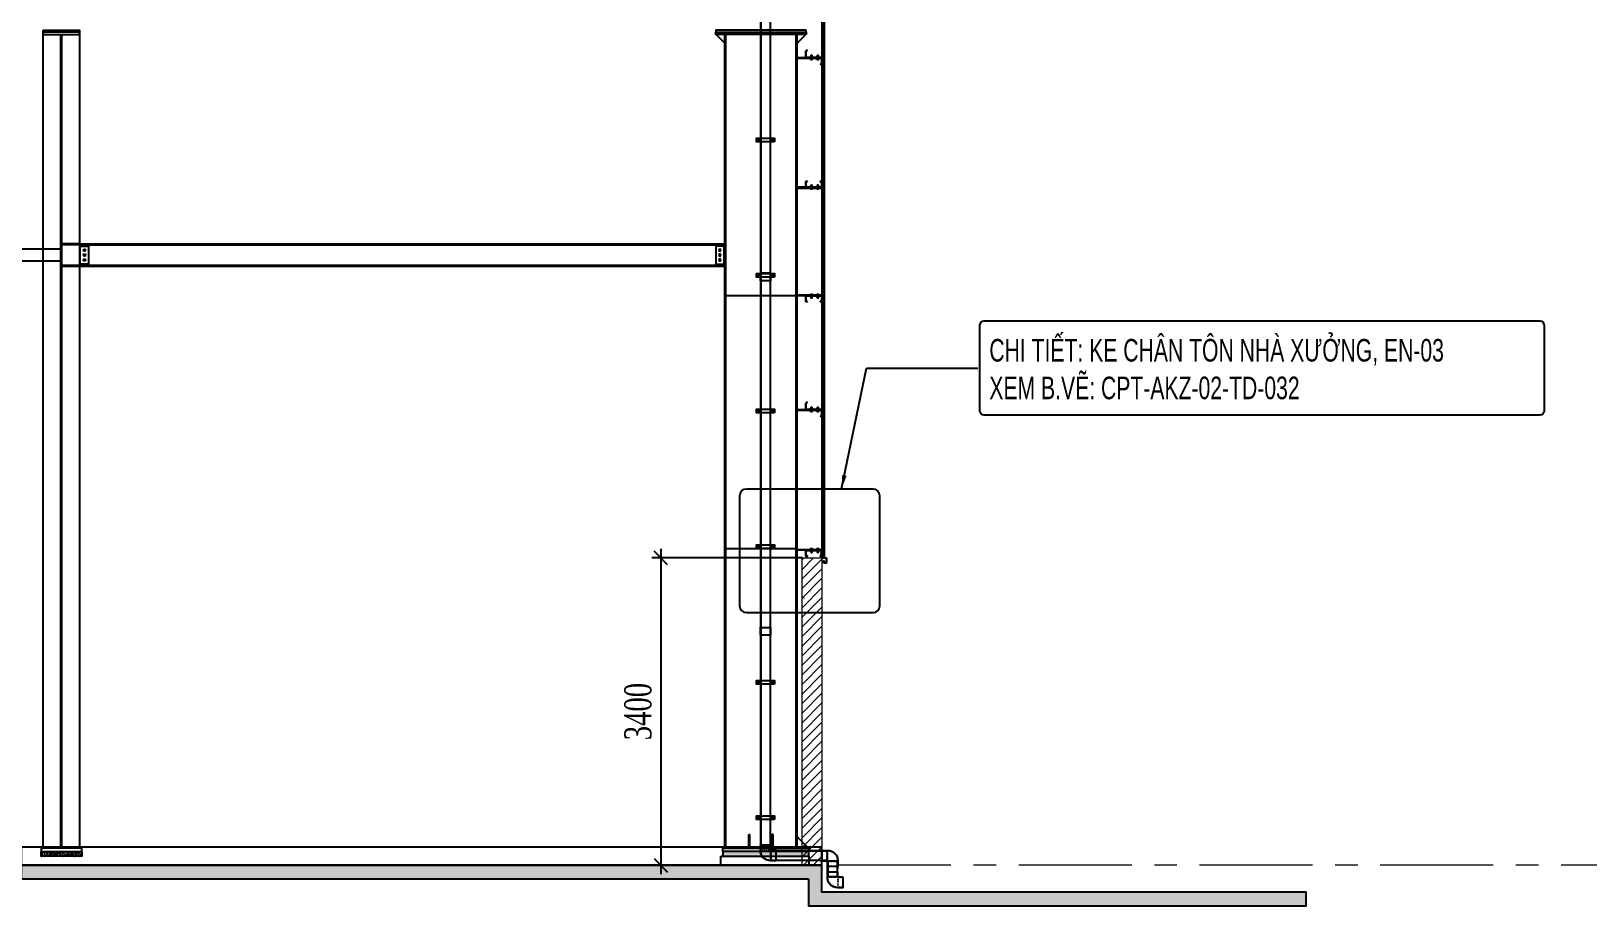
# Model space of a CAD drawing. Header units: inches. Extents: x 340055 to 349452, y -34649 to -30845.
# Drawn here: x 348612.2 to 348784.5, y -32153.5 to -32056.7 of the extents above; entities that cross this region are included whole.
import ezdxf

# ---------------------------------------------------------------- set-up
doc = ezdxf.new("R2010")
doc.units = ezdxf.units.IN
doc.header["$MEASUREMENT"] = 0
for name, pattern in [('CENTER', [2, 1.25, -0.25, 0.25, -0.25]), ('CENTER2', [28.575, 19.05, -3.175, 3.175, -3.175]), ('DASHED2', [9.525, 6.35, -3.175]), ('HIDDEN', [0.375, 0.25, -0.125])]:
    doc.linetypes.add(name, pattern=pattern)
for name, color, linetype in [('001-TRUC', 252, 'CENTER'), ('2', 2, 'Continuous'), ('251', 251, 'Continuous'), ('3', 3, 'Continuous'), ('5', 5, 'Continuous'), ('6', 6, 'Continuous'), ('7', 7, 'Continuous'), ('8', 8, 'Continuous'), ('9', 9, 'Continuous'), ('DOWNPOUT', 52, 'Continuous'), ('flashing', 6, 'Continuous'), ('ROOFING', 4, 'Continuous'), ('STRUCTURE', 1, 'Continuous')]:
    doc.layers.add(name, color=color, linetype=linetype)
doc.layers.add('0_HATCH', color=252, linetype='Continuous', lineweight=9)
doc.styles.add('ST1', font='times.ttf', dxfattribs={"width": 0.7})
doc.styles.add('ST1H', font='vnshxh.shx', dxfattribs={"width": 0.7})
doc.dimstyles.new('100', dxfattribs={"dimtxt": 3, "dimasz": 1.5, "dimexe": 1, "dimexo": 0, "dimgap": 1, "dimtad": 1, "dimdec": 0, "dimlfac": 100, "dimzin": 0, "dimdsep": 46, "dimtxsty": 'ST1', "dimblk": 'OBLIQUE', "dimcen": 1, "dimdle": 1, "dimclrd": 8, "dimclre": 8, "dimclrt": 3, "dimadec": 0, "dimazin": 0, "dimtfac": 1, "dimtdec": 0, "dimtix": 1, "dimtmove": 1, "dimatfit": 3, "dimfxl": 0, "dimtolj": 1, "dimtzin": 0, "dimlwd": -1, "dimlwe": -1, "dimarcsym": 0})

# ---------------------------------------------------------------- blocks, each defined once
blk = doc.blocks.new('A$C2C995D6F')
at = {"layer": '7'}
for p, q in [((0.25, 0.13), (0, 0.13)), ((0.13, 0.25), (0.13, 0))]:
    blk.add_line(p, q, dxfattribs=at)
blk.add_circle((0.13, 0.13), 0.0917, dxfattribs=at)
blk = doc.blocks.new('A$C6A7930B6')
at = {"layer": '2'}
h = blk.add_hatch(dxfattribs=at)
h.set_pattern_fill('ANSI31', color=256, scale=0.125, angle=-90, style=0)
h.set_pattern_definition([(315, (3303.04439, 11524.56439), (0.011048543456, 0.011048543456), [])])
h.paths.add_polyline_path([(1.5, 1.19), (1.5, 0.62), (0.02, 0.62), (0.02, 0.12), (0.13, 0.01), (0.12, 0), (0, 0.12), (0, 0.63), (1.48, 0.63), (1.48, 1.18), (1.37, 1.29), (1.38, 1.3)])
at = {"layer": '251'}
h = blk.add_hatch(color=256, dxfattribs=at)
h.paths.add_polyline_path([(0.31, 0.67), (0.31, 0.67, 0.192582), (0.33, 0.68, 0.192582), (0.35, 0.67)])
h.paths.add_polyline_path([(0.4, 0.67, 0.192582), (0.42, 0.68, 0.192582), (0.44, 0.67)])
h = blk.add_hatch(color=256, dxfattribs=at)
h.paths.add_polyline_path([(0.31, 0.45), (0.31, 0.45, 0.192582), (0.33, 0.46, 0.192582), (0.35, 0.45)])
h.paths.add_polyline_path([(0.4, 0.45, 0.192582), (0.42, 0.46, 0.192582), (0.44, 0.45)])
h = blk.add_hatch(color=256, dxfattribs=at)
h.paths.add_polyline_path([(0.9, 0.67), (0.89, 0.67, 0.192582), (0.92, 0.68, 0.192582), (0.94, 0.67)])
h.paths.add_polyline_path([(0.98, 0.67, 0.192582), (1, 0.68, 0.192582), (1.02, 0.67)])
h = blk.add_hatch(color=256, dxfattribs=at)
h.paths.add_polyline_path([(0.9, 0.45), (0.89, 0.45, 0.192582), (0.92, 0.46, 0.192582), (0.94, 0.45)])
h.paths.add_polyline_path([(0.98, 0.45, 0.192582), (1, 0.46, 0.192582), (1.02, 0.45)])
at = {"layer": '9', "linetype": 'Continuous'}
h = blk.add_hatch(dxfattribs=at)
h.set_pattern_fill('ANSI31', color=250, scale=0.25, angle=-90, style=0)
h.set_pattern_definition([(315, (3302.900187, 11527.014995), (0.02209708691, 0.02209708691), [])])
h.paths.add_polyline_path([(2.29, 0.55), (2.29, 0.62), (0.13, 0.62), (0.13, 0.55)])
at = {"layer": '2'}
blk.add_lwpolyline([(1.5, 1.19), (1.5, 0.62), (0.02, 0.62), (0.02, 0.12), (0.13, 0.01), (0.12, 0), (0, 0.12), (0, 0.63), (1.48, 0.63), (1.48, 1.18), (1.37, 1.29), (1.38, 1.3)], close=True, dxfattribs=at)
at = {"layer": '5', "linetype": 'CENTER2', "ltscale": 0.2}
for p, q in [((0.38, 0.44), (0.38, 0.86)), ((0.96, 0.44), (0.96, 0.86))]:
    blk.add_line(p, q, dxfattribs=at)
at = {"layer": '6'}
blk.add_lwpolyline([(2.29, 0.55), (2.29, 0.62), (0.13, 0.62), (0.13, 0.55), (2.29, 0.55)], dxfattribs=at)
at = {"layer": '8'}
for p, q in [((0.29, 0.68), (0.29, 0.74)), ((0.29, 0.46), (0.29, 0.53)), ((0.44, 0.75), (0.31, 0.75)), ((0.44, 0.67), (0.31, 0.67)), ((0.44, 0.55), (0.31, 0.55)), ((0.44, 0.53), (0.31, 0.53)), ((0.44, 0.45), (0.31, 0.45)), ((0.34, 0.83), (0.33, 0.82)), ((0.33, 0.82), (0.34, 0.82)), ((0.34, 0.77), (0.33, 0.76)), ((0.33, 0.76), (0.33, 0.75)), ((0.33, 0.68), (0.33, 0.74)), ((0.33, 0.68), (0.33, 0.74)), ((0.33, 0.63), (0.33, 0.55)), ((0.33, 0.46), (0.33, 0.53)), ((0.33, 0.46), (0.33, 0.53)), ((0.42, 0.84), (0.34, 0.84)), ((0.34, 0.83), (0.34, 0.84)), ((0.34, 0.83), (0.38, 0.83)), ((0.35, 0.76), (0.42, 0.77)), ((0.43, 0.76), (0.35, 0.76)), ((0.38, 0.84), (0.38, 0.83)), ((0.38, 0.83), (0.38, 0.84)), ((0.42, 0.84), (0.42, 0.83)), ((0.42, 0.83), (0.42, 0.83)), ((0.42, 0.78), (0.43, 0.77)), ((0.42, 0.77), (0.43, 0.76)), ((0.43, 0.77), (0.42, 0.77)), ((0.42, 0.68), (0.42, 0.74)), ((0.42, 0.46), (0.42, 0.53)), ((0.43, 0.76), (0.43, 0.75)), ((0.43, 0.63), (0.43, 0.55)), ((0.46, 0.68), (0.46, 0.74)), ((0.46, 0.46), (0.46, 0.53)), ((0.87, 0.68), (0.87, 0.74)), ((0.87, 0.46), (0.87, 0.53)), ((1.02, 0.75), (0.89, 0.75)), ((1.02, 0.53), (0.89, 0.53)), ((1.02, 0.67), (0.9, 0.67)), ((1.02, 0.55), (0.9, 0.55)), ((1.02, 0.45), (0.9, 0.45)), ((0.92, 0.83), (0.91, 0.82)), ((0.91, 0.82), (0.92, 0.82)), ((0.92, 0.77), (0.91, 0.76)), ((0.91, 0.76), (0.91, 0.75)), ((0.91, 0.63), (0.91, 0.55)), ((1, 0.84), (0.92, 0.84)), ((0.92, 0.83), (0.92, 0.84)), ((0.92, 0.83), (0.96, 0.83)), ((0.92, 0.68), (0.92, 0.74)), ((0.92, 0.68), (0.92, 0.74)), ((0.92, 0.46), (0.92, 0.53)), ((0.92, 0.46), (0.92, 0.53)), ((0.93, 0.76), (1, 0.77)), ((1.01, 0.76), (0.93, 0.76)), ((0.96, 0.84), (0.96, 0.83)), ((0.96, 0.83), (0.96, 0.84)), ((1, 0.84), (1, 0.83)), ((1, 0.83), (1, 0.83)), ((1, 0.78), (1.01, 0.77)), ((1, 0.77), (1.01, 0.76)), ((1.01, 0.77), (1, 0.77)), ((1, 0.68), (1, 0.74)), ((1, 0.46), (1, 0.53)), ((1.01, 0.76), (1.01, 0.75)), ((1.01, 0.63), (1.01, 0.55)), ((1.05, 0.68), (1.05, 0.74)), ((1.05, 0.46), (1.05, 0.53))]:
    blk.add_line(p, q, dxfattribs=at)
for points in [[(0.28, 0.65), (0.28, 0.67), (0.47, 0.67), (0.47, 0.65)], [(0.28, 0.53), (0.28, 0.55), (0.47, 0.55), (0.47, 0.53)], [(0.34, 0.82), (0.33, 0.81), (0.34, 0.8), (0.42, 0.81), (0.43, 0.82), (0.42, 0.83)], [(0.34, 0.8), (0.33, 0.79), (0.34, 0.79), (0.42, 0.8), (0.43, 0.8), (0.42, 0.81)], [(0.34, 0.79), (0.33, 0.78), (0.34, 0.77), (0.42, 0.78), (0.43, 0.79), (0.42, 0.8)], [(0.86, 0.65), (0.86, 0.67), (1.06, 0.67), (1.06, 0.65)], [(0.86, 0.53), (0.86, 0.55), (1.06, 0.55), (1.06, 0.53)], [(0.92, 0.82), (0.91, 0.81), (0.92, 0.8), (1, 0.81), (1.01, 0.82), (1, 0.83)], [(0.92, 0.8), (0.91, 0.79), (0.92, 0.79), (1, 0.8), (1.01, 0.8), (1, 0.81)], [(0.92, 0.79), (0.91, 0.78), (0.92, 0.77), (1, 0.78), (1.01, 0.79), (1, 0.8)]]:
    blk.add_lwpolyline(points, close=True, dxfattribs=at)
for centre, start, end in [((0.31, 0.72), 46.3972, 133.6028), ((0.31, 0.7), 226.3972, 313.6028), ((0.31, 0.5), 46.3972, 133.6028), ((0.31, 0.49), 226.3972, 313.6028), ((0.35, 0.72), 90, 133.6028), ((0.35, 0.7), 226.3972, 270), ((0.35, 0.5), 90, 133.6028), ((0.35, 0.49), 226.3972, 270), ((0.4, 0.72), 46.3972, 90), ((0.4, 0.7), 270, 313.6028), ((0.4, 0.5), 46.3972, 90), ((0.4, 0.49), 270, 313.6028), ((0.44, 0.72), 46.3972, 133.6028), ((0.44, 0.7), 226.3972, 313.6028), ((0.44, 0.5), 46.3972, 133.6028), ((0.44, 0.49), 226.3972, 313.6028), ((0.89, 0.72), 46.3972, 133.6028), ((0.89, 0.7), 226.3972, 313.6028), ((0.89, 0.5), 46.3972, 133.6028), ((0.89, 0.49), 226.3972, 313.6028), ((0.94, 0.72), 90, 133.6028), ((0.94, 0.7), 226.3972, 270), ((0.94, 0.5), 90, 133.6028), ((0.94, 0.49), 226.3972, 270), ((0.98, 0.72), 46.3972, 90), ((0.98, 0.7), 270, 313.6028), ((0.98, 0.5), 46.3972, 90), ((0.98, 0.49), 270, 313.6028), ((1.02, 0.72), 46.3972, 133.6028), ((1.02, 0.7), 226.3972, 313.6028), ((1.02, 0.5), 46.3972, 133.6028), ((1.02, 0.49), 226.3972, 313.6028)]:
    blk.add_arc(centre, 0.0314, start, end, dxfattribs=at)
blk = doc.blocks.new('*U65')
at = {"layer": '251'}
h = blk.add_hatch(color=256, dxfattribs=at)
h.paths.add_polyline_path([(-0.053, -0.04), (-0.053, -0.043, -0.192582), (-0.048, -0.029, -0.192582), (-0.053, -0.014)])
h.paths.add_polyline_path([(-0.053, 0.014, -0.192582), (-0.048, 0.029, -0.192582), (-0.053, 0.043)])
h = blk.add_hatch(color=256, dxfattribs=at)
h.paths.add_polyline_path([(0.067, -0.04), (0.067, -0.043, -0.192582), (0.073, -0.029, -0.192582), (0.067, -0.014)])
h.paths.add_polyline_path([(0.067, 0.014, -0.192582), (0.073, 0.029, -0.192582), (0.067, 0.043)])
at = {"layer": '5', "linetype": 'CENTER2', "ltscale": 0.2}
blk.add_line((-0.077, 0), (0.206, 0), dxfattribs=at)
at = {"layer": '8'}
for p, q in [((-0.053, 0.04), (-0.053, -0.04)), ((-0.048, 0.058), (-0.006, 0.058)), ((-0.048, 0.029), (-0.006, 0.029)), ((0, 0.043), (0, -0.043)), ((0.056, 0.033), (0, 0.033)), ((0.056, -0.066), (0.056, 0.066)), ((0.056, 0.066), (0.067, 0.066)), ((0.067, -0.066), (0.067, 0.066)), ((0.067, 0.04), (0.067, -0.04)), ((0.073, 0.058), (0.115, 0.058)), ((0.073, 0.029), (0.115, 0.029)), ((0.12, 0.043), (0.12, -0.043)), ((0.128, 0.033), (0.12, 0.033)), ((0.132, 0.027), (0.128, 0.033)), ((0.128, 0.033), (0.128, -0.017)), ((0.128, -0.017), (0.132, 0.027)), ((0.138, 0.033), (0.132, 0.027)), ((0.142, 0.027), (0.138, 0.033)), ((0.175, 0.03), (0.172, 0.027)), ((0.18, 0.027), (0.175, 0.03)), ((0.177, -0.027), (0.178, 0)), ((0.18, 0), (0.178, 0)), ((0.178, 0), (0.18, 0)), ((0.18, 0.027), (0.18, -0.027)), ((-0.048, -0.029), (-0.006, -0.029)), ((-0.048, -0.029), (-0.006, -0.029)), ((-0.048, -0.058), (-0.006, -0.058)), ((0.056, -0.033), (0, -0.033)), ((0.056, -0.066), (0.067, -0.066)), ((0.073, -0.029), (0.115, -0.029)), ((0.073, -0.029), (0.115, -0.029)), ((0.073, -0.058), (0.115, -0.058)), ((0.131, -0.033), (0.12, -0.033)), ((0.137, -0.027), (0.131, -0.033)), ((0.171, -0.033), (0.167, -0.027)), ((0.177, -0.027), (0.171, -0.033)), ((0.177, -0.027), (0.18, -0.027))]:
    blk.add_line(p, q, dxfattribs=at)
for points in [[(0.147, -0.027), (0.141, -0.033), (0.137, -0.027), (0.142, 0.027), (0.148, 0.033), (0.152, 0.027)], [(0.157, -0.027), (0.151, -0.033), (0.147, -0.027), (0.152, 0.027), (0.158, 0.033), (0.162, 0.027)], [(0.167, -0.027), (0.161, -0.033), (0.157, -0.027), (0.162, 0.027), (0.168, 0.033), (0.172, 0.027)]]:
    blk.add_lwpolyline(points, close=True, dxfattribs=at)
for centre, start, end in [((-0.032, 0.043), 136.39718, 223.60282), ((-0.032, 0.014), 136.39718, 180), ((-0.021, 0.043), 316.39718, 43.60282), ((-0.021, 0.014), 0, 43.60282), ((0.088, 0.043), 136.39718, 223.60282), ((0.088, 0.014), 136.39718, 180), ((0.099, 0.043), 316.39718, 43.60282), ((0.099, 0.014), 0, 43.60282), ((-0.032, -0.014), 180, 223.60282), ((-0.032, -0.043), 136.39718, 223.60282), ((-0.021, -0.014), 316.39718, 0), ((-0.021, -0.043), 316.39718, 43.60282), ((0.088, -0.014), 180, 223.60282), ((0.088, -0.043), 136.39718, 223.60282), ((0.099, -0.014), 316.39718, 0), ((0.099, -0.043), 316.39718, 43.60282)]:
    blk.add_arc(centre, 0.0209, start, end, dxfattribs=at)
blk = doc.blocks.new('*U66')
at = {"layer": '251'}
h = blk.add_hatch(color=256, dxfattribs=at)
h.paths.add_polyline_path([(-0.053, -0.04), (-0.053, -0.043, -0.192582), (-0.048, -0.029, -0.192582), (-0.053, -0.014)])
h.paths.add_polyline_path([(-0.053, 0.014, -0.192582), (-0.048, 0.029, -0.192582), (-0.053, 0.043)])
h = blk.add_hatch(color=256, dxfattribs=at)
h.paths.add_polyline_path([(0.067, -0.04), (0.067, -0.043, -0.192582), (0.073, -0.029, -0.192582), (0.067, -0.014)])
h.paths.add_polyline_path([(0.067, 0.014, -0.192582), (0.073, 0.029, -0.192582), (0.067, 0.043)])
at = {"layer": '5', "linetype": 'CENTER2', "ltscale": 0.2}
blk.add_line((-0.077, 0), (0.206, 0), dxfattribs=at)
at = {"layer": '8'}
for p, q in [((-0.053, 0.04), (-0.053, -0.04)), ((-0.048, 0.058), (-0.006, 0.058)), ((-0.048, 0.029), (-0.006, 0.029)), ((0, 0.043), (0, -0.043)), ((0.056, 0.033), (0, 0.033)), ((0.056, -0.066), (0.056, 0.066)), ((0.056, 0.066), (0.067, 0.066)), ((0.067, -0.066), (0.067, 0.066)), ((0.067, 0.04), (0.067, -0.04)), ((0.073, 0.058), (0.115, 0.058)), ((0.073, 0.029), (0.115, 0.029)), ((0.12, 0.043), (0.12, -0.043)), ((0.128, 0.033), (0.12, 0.033)), ((0.132, 0.027), (0.128, 0.033)), ((0.128, 0.033), (0.128, -0.017)), ((0.128, -0.017), (0.132, 0.027)), ((0.138, 0.033), (0.132, 0.027)), ((0.142, 0.027), (0.138, 0.033)), ((0.175, 0.03), (0.172, 0.027)), ((0.18, 0.027), (0.175, 0.03)), ((0.177, -0.027), (0.178, 0)), ((0.18, 0), (0.178, 0)), ((0.178, 0), (0.18, 0)), ((0.18, 0.027), (0.18, -0.027)), ((-0.048, -0.029), (-0.006, -0.029)), ((-0.048, -0.029), (-0.006, -0.029)), ((-0.048, -0.058), (-0.006, -0.058)), ((0.056, -0.033), (0, -0.033)), ((0.056, -0.066), (0.067, -0.066)), ((0.073, -0.029), (0.115, -0.029)), ((0.073, -0.029), (0.115, -0.029)), ((0.073, -0.058), (0.115, -0.058)), ((0.131, -0.033), (0.12, -0.033)), ((0.137, -0.027), (0.131, -0.033)), ((0.171, -0.033), (0.167, -0.027)), ((0.177, -0.027), (0.171, -0.033)), ((0.177, -0.027), (0.18, -0.027))]:
    blk.add_line(p, q, dxfattribs=at)
for points in [[(0.147, -0.027), (0.141, -0.033), (0.137, -0.027), (0.142, 0.027), (0.148, 0.033), (0.152, 0.027)], [(0.157, -0.027), (0.151, -0.033), (0.147, -0.027), (0.152, 0.027), (0.158, 0.033), (0.162, 0.027)], [(0.167, -0.027), (0.161, -0.033), (0.157, -0.027), (0.162, 0.027), (0.168, 0.033), (0.172, 0.027)]]:
    blk.add_lwpolyline(points, close=True, dxfattribs=at)
for centre, start, end in [((-0.032, 0.043), 136.39718, 223.60282), ((-0.032, 0.014), 136.39718, 180), ((-0.021, 0.043), 316.39718, 43.60282), ((-0.021, 0.014), 0, 43.60282), ((0.088, 0.043), 136.39718, 223.60282), ((0.088, 0.014), 136.39718, 180), ((0.099, 0.043), 316.39718, 43.60282), ((0.099, 0.014), 0, 43.60282), ((-0.032, -0.014), 180, 223.60282), ((-0.032, -0.043), 136.39718, 223.60282), ((-0.021, -0.014), 316.39718, 0), ((-0.021, -0.043), 316.39718, 43.60282), ((0.088, -0.014), 180, 223.60282), ((0.088, -0.043), 136.39718, 223.60282), ((0.099, -0.014), 316.39718, 0), ((0.099, -0.043), 316.39718, 43.60282)]:
    blk.add_arc(centre, 0.0209, start, end, dxfattribs=at)
blk = doc.blocks.new('A$C174458B3')
at = {"layer": '2'}
blk.add_lwpolyline([(1.33, 0.02), (1.48, 0.02), (1.48, 0.52), (0.02, 0.52), (0.02, 0.02), (0.17, 0.02), (0.17, 0), (0, 0), (0, 0.54), (1.5, 0.54), (1.5, 0), (1.33, 0), (1.33, 0.02)], dxfattribs=at)
at = {"layer": '5'}
blk.add_lwpolyline([(2.29, 0.54), (2.29, 0.61), (0.13, 0.61), (0.13, 0.54), (2.29, 0.54)], dxfattribs=at)
at = {"layer": '251', "color": 147, "xscale": 1.5, "yscale": 1.5, "zscale": 1.5, "rotation": 270}
for name, p in [('*U66', (0.38, 0.61)), ('*U65', (0.96, 0.61))]:
    blk.add_blockref(name, p, dxfattribs=at)
blk = doc.blocks.new('A$C3213453A')
at = {"layer": '2'}
for name, p in [('A$C6A7930B6', (0, 45.28)), ('A$C174458B3', (0, 23.41)), ('A$C6A7930B6', (0, 12.83)), ('A$C174458B3', (0, -0.05))]:
    blk.add_blockref(name, p, dxfattribs=at)
at = {"layer": '2', "xscale": -1, "rotation": 180}
blk.add_blockref('A$C174458B3', (0, 34.49), dxfattribs=at)
blk = doc.blocks.new('Short_Self_drilling')
at = {"layer": 'STRUCTURE', "color": 1, "linetype": 'Continuous'}
for p, q in [((6, 2), (-6, 2)), ((5, 4), (-5, 4)), ((-3, 3), (-5, 3)), ((3, 7), (-3, 7)), ((-3, 4), (-3, 7)), ((3, 3), (-3, 3)), ((-2, 3), (-2, 3)), ((6, 0), (0, 0)), ((2, 3), (2, 3)), ((2, -1), (2, 0)), ((3, 4), (3, 7)), ((5, 3), (3, 3)), ((3, -1), (-3, 0)), ((3, -3), (-3, -2)), ((3, -4), (-3, -3)), ((3, -6), (-3, -5)), ((3, -7), (-3, -6)), ((-2, -8), (-3, -8)), ((-2, -1), (-2, -1)), ((-2, -3), (-2, -2)), ((-2, -4), (-2, -4)), ((-2, -6), (-2, -5)), ((-2, -7), (-2, -7)), ((-2, -12), (-2, -8)), ((3, -9), (-1, -8)), ((2, -2), (2, -2)), ((2, -4), (2, -3)), ((2, -5), (2, -5)), ((2, -7), (2, -6)), ((2, -8), (2, -8)), ((2, -12), (2, -9))]:
    blk.add_line(p, q, dxfattribs=at)
blk.add_lwpolyline([(6, 1), (6, 2), (2, 3), (-2, 3), (-6, 2), (-6, 1)], close=True, dxfattribs=at)
for points in [[(-6, 1, -0.088869), (-6, 0), (0, 0)], [(0, 4), (0, 6, 0.338878), (-3, 6), (-3, 4)], [(3, 4), (3, 6, 0.338878), (0, 6), (0, 4)], [(0, -14), (-1, -12, -0.148657), (-1, -11), (-2, -8, -0.815006), (-1, -8, 0.150833), (-1, -9)], [(2, -12), (0, -14, -0.333596), (0, -14), (-2, -12)], [(2, -12), (2, -12, 0.52242), (1, -12), (0, -14)]]:
    blk.add_lwpolyline(points, format="xyb", dxfattribs=at)
for points in [[(3, -1), (2, -2), (-2, -1), (-3, 0), (-2, 0)], [(3, -3), (2, -3), (-2, -2), (-3, -2), (-2, -1), (2, -2), (3, -3)], [(3, -4), (2, -5), (-2, -4), (-3, -3), (-2, -3), (2, -4), (3, -4)], [(3, -6), (2, -6), (-2, -5), (-3, -5), (-2, -4), (2, -5), (3, -6)], [(3, -7), (2, -8), (-2, -7), (-3, -6), (-2, -6), (2, -7), (3, -7)], [(-2, -9), (-2, -8), (-3, -8), (-2, -7), (-2, -8)], [(-1, 0), (2, -1), (3, -1)], [(-1, -8), (2, -8), (3, -9)], [(3, -9), (2, -9), (-1, -9)]]:
    blk.add_lwpolyline(points, dxfattribs=at)
for centre, radius, start, end in [((-5, 3), 0.455, 109.7949, 250.2674), ((-3, 7), 0.429, 90.0311, 180.0311), ((3, 7), 0.429, 0.0311, 90.0311), ((5, 3), 0.435, 279.7276, 80.3347), ((10, 0), 3.74, 162.2963, 182.6103)]:
    blk.add_arc(centre, radius, start, end, dxfattribs=at)
blk = doc.blocks.new('HFR-1')
at = {"layer": 'STRUCTURE', "color": 1, "linetype": 'Continuous'}
for p, q in [((-6, 0), (6, 0)), ((-5, 1), (-3, 1)), ((5, 1), (3, 1)), ((-2, -1), (-3, -2)), ((-3, -2), (3, -1)), ((-3, -2), (3, -2)), ((-3, -2), (-2, -3)), ((-2, -2), (-3, -2)), ((-3, -2), (-2, -2)), ((-3, -3), (3, -3)), ((-3, -3), (-2, -3)), ((-2, -3), (-3, -3)), ((-2, -3), (-3, -4)), ((-3, -4), (3, -4)), ((-3, -4), (3, -4)), ((-3, -4), (-2, -4)), ((-3, -4), (-2, -5)), ((-2, -4), (-3, -4)), ((-3, -5), (3, -5)), ((-3, -5), (-2, -5)), ((-2, -5), (-3, -5)), ((-2, -5), (-3, -6)), ((-3, -6), (3, -6)), ((-3, -7), (3, -6)), ((-3, -6), (-2, -6)), ((-2, -6), (-3, -7)), ((-3, -7), (3, -7)), ((-3, -7), (-2, -7)), ((-3, -7), (-2, -8)), ((-2, -7), (-3, -7)), ((-3, -8), (3, -8)), ((-3, -8), (-2, -8)), ((-2, -8), (-3, -8)), ((-2, -8), (-3, -9)), ((-3, -9), (3, -9)), ((-3, -9), (-2, -9)), ((-3, -9), (3, -9)), ((-3, -9), (-2, -10)), ((-2, -9), (-3, -9)), ((-2, -10), (-3, -11)), ((-3, -10), (2, -10)), ((-3, -10), (-2, -10)), ((-2, -10), (-3, -10)), ((-3, -12), (1, -11)), ((-3, -11), (1, -11)), ((-3, -11), (-2, -11)), ((-2, -11), (-3, -12)), ((-3, -12), (-2, -12)), ((2, -1), (-2, -1)), ((-2, -3), (2, -2)), ((2, -2), (-2, -2)), ((-2, -2), (2, -2)), ((2, -2), (-2, -3)), ((-2, -3), (2, -3)), ((2, -3), (-2, -3)), ((-2, -4), (2, -4)), ((2, -4), (-2, -4)), ((-2, -5), (2, -5)), ((-2, -5), (2, -5)), ((2, -5), (-2, -5)), ((2, -5), (-2, -5)), ((-2, -6), (2, -6)), ((2, -6), (-2, -6)), ((-2, -7), (2, -7)), ((-2, -8), (2, -7)), ((2, -7), (-2, -7)), ((2, -7), (-2, -8)), ((-2, -8), (2, -8)), ((2, -8), (-2, -8)), ((-2, -9), (2, -9)), ((2, -9), (-2, -9)), ((1, -10), (-2, -10)), ((-2, -10), (2, -10)), ((-2, -10), (1, -10)), ((2, -10), (-2, -10)), ((-2, -11), (1, -11)), ((1, -11), (-2, -11)), ((-2, -12), (0, -12)), ((-2, -17), (-2, -12)), ((-2, -17), (-2, -17)), ((-2, -17), (0, -20)), ((-1, -17), (0, -20)), ((0, -19), (1, -17)), ((0, -20), (2, -17)), ((2, -2), (3, -1)), ((3, -1), (2, -1)), ((2, -2), (3, -2)), ((3, -2), (2, -2)), ((3, -3), (2, -2)), ((2, -3), (3, -3)), ((3, -4), (2, -3)), ((2, -4), (3, -4)), ((2, -5), (3, -4)), ((3, -4), (2, -4)), ((2, -5), (3, -5)), ((3, -5), (2, -5)), ((3, -6), (2, -5)), ((2, -6), (3, -6)), ((2, -7), (3, -6)), ((3, -6), (2, -6)), ((2, -7), (3, -7)), ((3, -7), (2, -7)), ((3, -8), (2, -7)), ((2, -8), (3, -8)), ((3, -9), (2, -8)), ((2, -9), (3, -9)), ((2, -10), (3, -9)), ((3, -9), (2, -9)), ((3, -11), (2, -10)), ((2, -10), (2, -10)), ((2, -16), (2, -10)), ((2, -10), (2, -10)), ((2, -10), (3, -10)), ((3, -10), (2, -10)), ((2, -10), (3, -10)), ((2, -11), (2, -11)), ((2, -11), (3, -11)), ((2, -11), (3, -11)), ((2, -11), (3, -11)), ((2, -12), (3, -11)), ((3, -11), (2, -11)), ((2, -11), (2, -11)), ((2, -17), (2, -12)), ((2, -12), (2, -12))]:
    blk.add_line(p, q, dxfattribs=at)
at = {"layer": 'STRUCTURE', "color": 1, "linetype": 'Continuous', "ltscale": 8}
for p in [(-3, 1), (3, 1)]:
    blk.add_line(p, (0, 1), dxfattribs=at)
at = {"layer": 'STRUCTURE', "color": 1, "linetype": 'DASHED2'}
for p in [(-2, 1), (2, 1)]:
    blk.add_line(p, (0, 0), dxfattribs=at)
at = {"layer": 'STRUCTURE', "color": 1, "linetype": 'Continuous', "ltscale": 8}
for centre, start, end in [((-5, 0), 130.41, 194.8062), ((5, 0), 345.1938, 49.59)]:
    blk.add_arc(centre, 0.801, start, end, dxfattribs=at)
at = {"layer": 'STRUCTURE', "color": 1, "linetype": 'Continuous'}
for centre, radius, start, end in [((-7, -9), 9.14, 58.065, 78.8402), ((5, -4), 3.83, 84.2039, 134.3621), ((-2, -17), 0.59, 34.2302, 144.5641), ((-1, -10), 1.93, 296.6041, 355.3922), ((0, -19), 0.331, 231.6348, 305.4287), ((2, -10), 0.444, 15.9762, 172.6971), ((-1, -16), 2.2, 324.0048, 357.8268)]:
    blk.add_arc(centre, radius, start, end, dxfattribs=at)
blk = doc.blocks.new('D90-90')
at = {"layer": 'ROOFING', "color": 254}
for p, q in [((-297059, -76253), (-297059, -76308)), ((-296910, -76158), (-296964, -76158)), ((-296910, -76257), (-296961, -76257)), ((-296961, -76257), (-296961, -76308)), ((-296910, -76158), (-296910, -76257)), ((-297059, -76308), (-296961, -76308))]:
    blk.add_line(p, q, dxfattribs=at)
at = {"layer": 'ROOFING', "color": 254, "linetype": 'HIDDEN'}
for p, q in [((-297057, -76253), (-297057, -76308)), ((-296963, -76258), (-297057, -76258)), ((-296910, -76161), (-296964, -76161)), ((-296910, -76255), (-296963, -76255)), ((-296963, -76255), (-296963, -76308)), ((-296960, -76255), (-296960, -76161))]:
    blk.add_line(p, q, dxfattribs=at)
at = {"layer": 'ROOFING', "color": 254}
blk.add_arc((-296964, -76253), 95, 90, 180, dxfattribs=at)
at = {"layer": 'ROOFING', "color": 254, "linetype": 'HIDDEN'}
blk.add_arc((-296964, -76253), 92.8, 90, 180, dxfattribs=at)
blk = doc.blocks.new('111')
at = {"color": 2}
blk.add_lwpolyline([(354275.7, -24000.7), (354342.3, -24000.7), (354342.3, -23987.3), (354275.7, -23987.3)], close=True, dxfattribs=at)
at = {"layer": 'DOWNPOUT', "color": 1, "true_color": 0xfa051e}
for p, q in [((354282.8, -23994), (354288.3, -23994)), ((354285.6, -23991.2), (354285.6, -23996.5)), ((354329.5, -23994), (354335, -23994)), ((354332.4, -23991.2), (354332.4, -23996.5))]:
    blk.add_line(p, q, dxfattribs=at)
blk.add_lwpolyline([(354280.7, -24000.7), (354337.3, -24000.7), (354337.3, -23987.3), (354280.7, -23987.3)], close=True, dxfattribs=at)
for centre, radius in [((354285.6, -23994), 2), ((354285.6, -23994), 1.33), ((354332.4, -23994), 2), ((354332.4, -23994), 1.33)]:
    blk.add_circle(centre, radius, dxfattribs=at)
blk = doc.blocks.new('112')
at = {"layer": 'DOWNPOUT', "color": 222}
for points in [[(354327.3, -29179.1), (354327.3, -30483.1), (354328.4, -30486.5), (354328.4, -30512.5), (354289.4, -30512.5), (354289.4, -30486.5), (354290.5, -30483.1), (354290.5, -29179.1)], [(354327.2, -30486.1), (354327.2, -31790.1), (354328.3, -31793.6), (354328.3, -31819.5), (354289.3, -31819.5), (354289.3, -31793.6), (354290.4, -31790.1), (354290.4, -30486.1)], [(354079.8, -32653.3), (354043, -32653.3), (354043.9, -32711.5), (354080.6, -32711.5)], [(354081.7, -32651.1), (354288.8, -32651.1), (354288.8, -32614.4), (354081.7, -32614.4)]]:
    blk.add_lwpolyline(points, close=True, dxfattribs=at)
for points in [[(354291.7, -29179.1), (354291.7, -30483.3), (354290.6, -30486.7), (354290.6, -30512.5)], [(354326.1, -29179.1), (354326.1, -30482.7), (354327.2, -30486.1), (354327.2, -30511.9)], [(354291.7, -30486.1), (354291.7, -31790.3), (354290.5, -31793.8), (354290.5, -31819.5)], [(354326, -30486.1), (354326, -31789.8), (354327.1, -31793.2), (354327.1, -31818.9)], [(354290.4, -32613.2), (354290.4, -31793.2), (354327.1, -31793.2), (354327.1, -32613.2)], [(354291.6, -31793.2), (354291.6, -32613.2)], [(354325.9, -31793.2), (354325.9, -32613.2)], [(354044.2, -32653.3), (354045.1, -32711.5)], [(354078.5, -32653.3), (354079.4, -32711.5)], [(354288.8, -32615.6), (354081.7, -32615.6)], [(354288.8, -32649.9), (354081.7, -32649.9)]]:
    blk.add_lwpolyline(points, dxfattribs=at)
at = {"color": 133, "true_color": 0x36c9c7}
for p in [(0, -6000), (0, -6500), (0, -7000), (0, -7500), (0, -7500), (0, -8000), (0, -8500)]:
    blk.add_blockref('111', p, dxfattribs=at)
at = {"layer": 'DOWNPOUT', "color": 222, "rotation": 180}
for p, xscale, yscale, zscale in [((237604.6, -62577.1), 0.3929293509572744, 0.3929293509572744, 0.3929293509572744), ((237357.3, -62676.5), 0.3929293528199196, 0.3929293528199196, 0.3929293528199196)]:
    blk.add_blockref('D90-90', p, dxfattribs=dict(at, xscale=xscale, yscale=yscale, zscale=zscale))
at = {"layer": 'DOWNPOUT', "color": 222, "xscale": 0.3929293509572744, "yscale": 0.3929293509572744, "zscale": 0.3929293509572744}
blk.add_blockref('D90-90', (470765.3, -2689.5), dxfattribs=at)
blk = doc.blocks.new('_Oblique')
at = {"color": 0, "linetype": 'ByBlock', "lineweight": -2}
blk.add_line((-0.5, -0.5), (0.5, 0.5), dxfattribs=at)
blk = doc.blocks.new('*D436')
at = {"color": 8, "linetype": 'Continuous', "transparency": 16777216}
for p, q in [((348681.91, -32113.99), (348681.91, -32149.99)), ((348697.53, -32114.99), (348680.91, -32114.99)), ((348697.53, -32148.99), (348680.91, -32148.99))]:
    blk.add_line(p, q, dxfattribs=at)
at = {"layer": 'Defpoints', "color": 0, "transparency": 16777216}
for p in [(348697.53, -32114.99), (348681.91, -32148.99), (348697.53, -32148.99)]:
    blk.add_point(p, dxfattribs=at)
at = {"color": 8, "transparency": 16777216, "xscale": 1.5, "yscale": 1.5, "zscale": 1.5}
for p, rotation in [((348681.91, -32114.99), 90), ((348681.91, -32148.99), 270)]:
    blk.add_blockref('_Oblique', p, dxfattribs=dict(at, rotation=rotation))
at = {"color": 3, "transparency": 16777216, "insert": (348679.39, -32131.99), "char_height": 3, "attachment_point": 5, "rotation": 90, "style": 'ST1', "bg_fill": 3, "box_fill_scale": 1.25, "bg_fill_color": 256, "bg_fill_true_color": 13158600, "bg_fill_transparency": 0}
blk.add_mtext('\\A1;3400', dxfattribs=at)

msp = doc.modelspace()

# ---------------------------------------------------------------- hatches: boundary and pattern name
h = msp.add_hatch()
h.set_pattern_fill('AR-CONC', color=8, scale=0.25, style=0)
h.set_pattern_definition([(130, (672126.0775, 6576.9864), (-1.7931504565, -0.1568803375), [0.1875, -2.0625]), (185, (672126.0775, 6576.9864), (0.346878334, 1.880480334), [0.15, -1.65]), (79.5486, (672125.928, 6576.9734), (-1.446273454, 1.723598855), [0.159350475, -1.75285528]), (133.8158, (672126.0775, 6577.4864), (-2.668102622, -0.413797536), [0.28125, -3.09375]), (83.3644, (672125.855, 6577.452), (-2.336656764, 2.435294677), [0.23902572, -2.6292825]), (188.8158, (672126.0775, 6577.4864), (-2.336654863, 2.435296502), [0.225, -2.475]), (159, (672125.8275, 6577.3614), (-1.49226763, -1.0065472267), [0.1875, -2.0625]), (214, (672125.8275, 6577.3614), (-0.60828833, 1.812875113), [0.15, -1.65]), (108.5486, (672125.7031, 6577.2776), (-2.100556571, 0.806326242), [0.159350475, -1.75285528]), (142.5, (672126.07745, 6576.98645), (-0.0303996383, 0.8322346346), [0, -1.63, 0, -1.675, 0, -1.65625]), (172.5, (672126.07745, 6576.98645), (-0.6576738436, 0.9860292797), [0, -0.955, 0, -1.5925, 0, -0.63125]), (212.5, (672126.63495, 6576.98645), (-1.3345560904, -0.0563871793), [0, -0.625, 0, -1.95, 0, -2.5875]), (222.5, (672126.885, 6576.9864), (-1.4579654234, 0.250262456), [0, -0.8125, 0, -1.295, 0, -1.8375])])
h.paths.add_polyline_path([(348698.2342, -32150.4853), (348698.2342, -32153.4853), (348699.7342, -32153.4853), (348753.322, -32153.4853), (348753.322, -32151.9853), (348699.7342, -32151.9853), (348699.7342, -32148.9853), (348698.2342, -32148.9853), (348611.1504, -32148.9853), (348611.1504, -32150.4853)])
at = {"layer": '0_HATCH'}
h = msp.add_hatch(dxfattribs=at)
h.set_pattern_fill('ANSI31', color=256, scale=6)
h.set_pattern_definition([(45, (342103.4861, -24888.8447), (-0.530330086, 0.530330086), [])])
h.paths.add_polyline_path([(348699.7342, -32114.9853), (348697.5342, -32114.9853), (348697.5342, -32148.9853), (348699.7342, -32148.9853)])
at = {"layer": '2'}
h = msp.add_hatch(dxfattribs=at)
h.set_pattern_fill('AR-CONC', color=9, scale=0.05)
h.set_pattern_definition([(50, (348062.48272, -31559.6934), (0.35863009, -0.03137607), [0.0375, -0.4125]), (355, (348062.48272, -31559.6934), (-0.06937567, 0.37609607), [0.03, -0.33]), (100.451444, (348062.5126, -31559.69603), (0.28925442, 0.34472), [0.0318701, -0.35057106]), (46.1842, (348062.48272, -31559.5934), (0.53362067, -0.08275964), [0.05625, -0.61875]), (96.635635, (348062.5272, -31559.6003), (0.46733097, 0.4870593), [0.04780517, -0.52585688]), (351.184164, (348062.4827, -31559.5934), (0.46733097, 0.4870593), [0.045, -0.495]), (21, (348062.53272, -31559.6184), (0.29845353, -0.20130945), [0.0375, -0.4125]), (326, (348062.53272, -31559.6184), (0.12165767, 0.36257502), [0.03, -0.33]), (71.451445, (348062.5576, -31559.6352), (0.42011119, 0.16126558), [0.0318701, -0.35057106]), (37.5, (348062.48272, -31559.69341), (0.006079928, 0.166446927), [0, -0.326, 0, -0.335, 0, -0.33125]), (7.5, (348062.48272, -31559.69341), (0.13153477, 0.197205856), [0, -0.191, 0, -0.3185, 0, -0.12625]), (327.5, (348062.37122, -31559.69341), (0.266911218, -0.011277436), [0, -0.125, 0, -0.39, 0, -0.5175]), (317.5, (348062.32122, -31559.6934), (0.291593085, 0.05005249), [0, -0.1625, 0, -0.259, 0, -0.3675])])
h.paths.add_polyline_path([(348698.2842, -32147.4853), (348688.7842, -32147.4853), (348688.7842, -32147.9853), (348698.2842, -32147.9853)])
at = {"layer": '8'}
h = msp.add_hatch(dxfattribs=at)
h.set_pattern_fill('AR-CONC', color=256, scale=0.05)
h.set_pattern_definition([(50, (348148.7914, -31559.6934), (0.35863009, -0.03137607), [0.0375, -0.4125]), (355, (348148.7914, -31559.6934), (-0.06937567, 0.37609607), [0.03, -0.33]), (100.451444, (348148.82128, -31559.69603), (0.28925442, 0.34472), [0.0318701, -0.35057106]), (46.1842, (348148.7914, -31559.5934), (0.53362067, -0.08275964), [0.05625, -0.61875]), (96.635635, (348148.83586, -31559.6003), (0.46733097, 0.4870593), [0.04780517, -0.52585688]), (351.18416, (348148.7914, -31559.5934), (0.46733097, 0.4870593), [0.045, -0.495]), (21, (348148.8414, -31559.6184), (0.29845353, -0.20130945), [0.0375, -0.4125]), (326, (348148.8414, -31559.6184), (0.12165767, 0.36257502), [0.03, -0.33]), (71.451445, (348148.86626, -31559.6352), (0.42011119, 0.16126558), [0.0318701, -0.35057106]), (37.5, (348148.79139, -31559.69341), (0.006079928, 0.166446927), [0, -0.326, 0, -0.335, 0, -0.33125]), (7.5, (348148.7914, -31559.69341), (0.13153477, 0.197205856), [0, -0.191, 0, -0.3185, 0, -0.12625]), (327.5, (348148.67989, -31559.69341), (0.266911218, -0.011277436), [0, -0.125, 0, -0.39, 0, -0.5175]), (317.5, (348148.6299, -31559.6934), (0.291593085, 0.05005249), [0, -0.1625, 0, -0.259, 0, -0.3675])])
h.paths.add_polyline_path([(348613.3338, -32147.4853), (348617.8338, -32147.4853), (348617.8338, -32147.9853), (348613.3338, -32147.9853)])

# ---------------------------------------------------------------- linework, layer by layer
at = {"color": 8}
msp.add_lwpolyline([(348698.2342, -32150.4853), (348698.2342, -32153.4853), (348699.7342, -32153.4853), (348753.322, -32153.4853), (348753.322, -32151.9853), (348699.7342, -32151.9853), (348699.7342, -32148.9853), (348698.2342, -32148.9853), (348611.1504, -32148.9853), (348611.1504, -32150.4853)], close=True, dxfattribs=at)
at = {"layer": '001-TRUC', "lineweight": 0, "ltscale": 10}
msp.add_line((348854.0092, -32148.9853), (348367.4839, -32148.9853), dxfattribs=at)
at = {"layer": '0_HATCH'}
msp.add_lwpolyline([(348699.7342, -32148.9853), (348697.5342, -32148.9853), (348697.5342, -32114.9853), (348699.7342, -32114.9853)], close=True, dxfattribs=at)
at = {"layer": '2', "color": 9}
for p, q in [((348615.5338, -32147.0853), (348615.5338, -32057.0853)), ((348615.6338, -32147.0853), (348615.6338, -32057.0853)), ((348688.9842, -32058.0353), (348688.0342, -32057.0853)), ((348688.9842, -32147.0853), (348688.9842, -32057.0853)), ((348689.1042, -32147.0853), (348689.1042, -32057.0853)), ((348696.8642, -32147.0853), (348696.8642, -32057.0853)), ((348696.9842, -32147.0853), (348696.9842, -32057.0853)), ((348696.8639, -32085.9844), (348689.1039, -32085.9844)), ((348696.8639, -32113.9829), (348689.1039, -32113.9829)), ((348696.9842, -32145.8353), (348698.2342, -32147.0853)), ((348696.9842, -32147.0853), (348688.9842, -32147.0853))]:
    msp.add_line(p, q, dxfattribs=at)
at = {"layer": '2'}
for p, q in [((348696.9842, -32058.0353), (348697.9342, -32057.0853)), ((348696.9842, -32147.0853), (348696.9842, -32145.8353)), ((348696.9842, -32147.0853), (348698.2342, -32147.0853))]:
    msp.add_line(p, q, dxfattribs=at)
at = {"layer": '2', "color": 128, "ltscale": 0.015}
msp.add_line((348697.7502, -32119.4853), (348697.7342, -32119.4853), dxfattribs=at)
at = {"layer": '2', "color": 9}
for points in [[(348617.5838, -32056.5853), (348617.5838, -32147.0853), (348613.5838, -32147.0853), (348613.5838, -32056.5853)], [(348617.6838, -32080.3353), (348688.8842, -32080.3353)], [(348688.8842, -32082.6353), (348617.6838, -32082.6353)]]:
    msp.add_lwpolyline(points, dxfattribs=at)
for points in [[(348613.5838, -32056.5853), (348617.5838, -32056.5853), (348617.5838, -32056.8353), (348613.5838, -32056.8353)], [(348613.5838, -32057.0853), (348617.5838, -32057.0853), (348617.5838, -32056.8353), (348613.5838, -32056.8353)], [(348697.9842, -32056.5853), (348687.9842, -32056.5853), (348687.9842, -32056.8353), (348697.9842, -32056.8353)], [(348697.9842, -32057.0853), (348687.9842, -32057.0853), (348687.9842, -32056.8353), (348697.9842, -32056.8353)], [(348542.1838, -32082.1203), (348615.5338, -32082.1203), (348615.5338, -32080.8503), (348542.1838, -32080.8503)], [(348615.6138, -32080.3153), (348617.5838, -32080.3153), (348617.5838, -32080.2353), (348615.6138, -32080.2353)], [(348688.8842, -32082.7353), (348617.6838, -32082.7353), (348617.6838, -32080.2353), (348688.8842, -32080.2353)], [(348688.9842, -32080.4853), (348687.9842, -32080.4853), (348687.9842, -32082.4853), (348688.9842, -32082.4853)], [(348615.6138, -32082.6553), (348617.5838, -32082.6553), (348617.5838, -32082.7353), (348615.6138, -32082.7353)], [(348691.6342, -32145.5853), (348691.7342, -32145.5853), (348691.7342, -32147.0853), (348691.6342, -32147.0853)], [(348694.3342, -32145.5853), (348694.2342, -32145.5853), (348694.2342, -32147.0853), (348694.3342, -32147.0853)], [(348699.7342, -32146.9853), (348611.1504, -32146.9853), (348611.1504, -32148.9853), (348699.7342, -32148.9853)], [(348688.5504, -32147.9853), (348698.2842, -32147.9853), (348698.2842, -32148.9853), (348688.5504, -32148.9853)], [(348698.2842, -32147.4853), (348688.7842, -32147.4853), (348688.7842, -32147.0853), (348698.2842, -32147.0853)], [(348698.2842, -32147.4853), (348688.7842, -32147.4853), (348688.7842, -32147.9853), (348698.2842, -32147.9853)]]:
    msp.add_lwpolyline(points, close=True, dxfattribs=at)
msp.add_lwpolyline([(348615.6138, -32080.3153), (348617.5838, -32080.3153), (348617.5838, -32080.3853, 0.41421356), (348617.6838, -32080.4853), (348618.5838, -32080.4853), (348618.5838, -32082.4853), (348617.6838, -32082.4853, 0.41421356), (348617.5838, -32082.5853), (348617.5838, -32082.6553), (348615.6138, -32082.6553), (348615.6138, -32080.3153)], format="xyb", dxfattribs=at)
at = {"layer": '2'}
msp.add_lwpolyline([(348613.3338, -32147.4853), (348617.8338, -32147.4853), (348617.8338, -32147.0853), (348613.3338, -32147.0853)], close=True, dxfattribs=at)
at = {"layer": '3'}
for points in [[(348699.7342, -32114.9403), (348700.0342, -32114.9403), (348700.0342, -31853.9853), (348699.7342, -31853.9853)], [(348699.7442, -32114.9303), (348700.0242, -32114.9303), (348700.0242, -31853.9953), (348699.7442, -31853.9953)]]:
    msp.add_lwpolyline(points, close=True, dxfattribs=at)
at = {"layer": '7'}
msp.add_lwpolyline([(348613.3338, -32147.4853), (348617.8338, -32147.4853), (348617.8338, -32147.9853), (348613.3338, -32147.9853)], close=True, dxfattribs=at)
at = {"layer": 'flashing'}
msp.add_lwpolyline([(348699.7343, -32114.1816), (348699.7342, -32114.9853), (348700.2274, -32115.031), (348700.2274, -32115.5067), (348699.9474, -32115.5067), (348699.9474, -32115.3051), (348699.9374, -32115.3051), (348699.9374, -32115.5167), (348700.2374, -32115.5167), (348700.2374, -32115.0217), (348699.7443, -32114.976), (348699.7443, -32114.1816), (348699.7342, -32114.1816)], dxfattribs=at)

# ---------------------------------------------------------------- block references
at = {"color": 133, "true_color": 0x36c9c7, "xscale": -0.03000000002793968, "yscale": 0.02999999999883585, "zscale": 0.03}
msp.add_blockref('112', (359322.7541, -31168.9192), dxfattribs=at)
at = {"color": 1, "extrusion": (0, 0, -1), "xscale": 0.009599999980949122, "yscale": 0.009599999980949122, "zscale": -0.009599999999999996, "rotation": 89.96887248681936}
msp.add_blockref('Short_Self_drilling', (-348699.7443, -32114.5479), dxfattribs=at)
at = {"color": 8, "xscale": 0.0059683948780198, "yscale": 0.0059683948780198, "zscale": 0.0059683948780198, "rotation": 269.8538142557742}
msp.add_blockref('HFR-1', (348699.7444, -32114.4167), dxfattribs=at)
at = {"layer": '2', "xscale": -1.200000000011642, "yscale": 1.200000000011642, "zscale": 1.2}
msp.add_blockref('A$C3213453A', (348699.7342, -32114.7253), dxfattribs=at)
at = {"layer": '2', "color": 9, "yscale": 1.200000000011642}
for p, xscale, zscale in [((348617.9827, -32081.0864), 1.200000000011642, 1.200000000011642), ((348617.9827, -32081.6364), 1.200000000011642, 1.200000000011642), ((348688.5853, -32081.0864), -1.200000000011642, 1.2), ((348688.5853, -32081.6364), -1.200000000011642, 1.2), ((348617.9827, -32082.1864), 1.200000000011642, 1.200000000011642), ((348688.5853, -32082.1864), -1.200000000011642, 1.2)]:
    msp.add_blockref('A$C2C995D6F', p, dxfattribs=dict(at, xscale=xscale, zscale=zscale))

# ---------------------------------------------------------------- leaders
at = {"color": 240, "true_color": 0xf90627}
msp.add_leader([(348701.9163, -32107.329), (348704.6736, -32093.9917), (348717.2005, -32093.9917)], dimstyle='100', override={"dimgap": 1, "dimtad": 0, "dimfxl": 0.18}, dxfattribs=at)

# ---------------------------------------------------------------- next in the draw order: texts
at = {"layer": '3', "insert": (348718.253, -32094.1165), "char_height": 2.5, "attachment_point": 4, "style": 'ST1H', "bg_fill": 2}
msp.add_mtext('\\A1;CHI TIÕT: ke ch©n t«n nhµ x\xadëng, en-03\\PXEM b.VÏ: CPT-AKZ-02-TD-032', dxfattribs=at)

# ---------------------------------------------------------------- next in the draw order: dimensions: what is measured, and where the dimension line sits
at = {"color": 8}
dim = msp.add_linear_dim(base=(348681.9143, -32148.9853), p1=(348697.5342, -32114.9853), p2=(348697.5342, -32148.9853), angle=90, dimstyle='100', dxfattribs=at)
dim.commit()
dim.dimension.update_dxf_attribs({"geometry": '*D436', "text_midpoint": (348679.3884, -32131.9853)})

# ---------------------------------------------------------------- next in the draw order: linework, layer by layer
at = {"color": 240, "true_color": 0xf90627}
msp.add_lwpolyline([(348717.7005, -32088.7744), (348779.1522, -32088.7744, -0.41421356), (348779.6522, -32089.2744), (348779.6522, -32098.7091, -0.41421356), (348779.1522, -32099.2091), (348717.7005, -32099.2091, -0.41421356), (348717.2005, -32098.7091), (348717.2005, -32089.2744, -0.41421356)], format="xyb", close=True, dxfattribs=at)
at = {"color": 1, "true_color": 0xfa051e}
msp.add_lwpolyline([(348705.3907, -32107.3671), (348691.3802, -32107.3671, 0.41421356), (348690.6302, -32108.1171), (348690.6302, -32120.2911, 0.41421356), (348691.3802, -32121.0411), (348705.3907, -32121.0411, 0.41421356), (348706.1407, -32120.2911), (348706.1407, -32108.1171, 0.41421356)], format="xyb", close=True, dxfattribs=at)

doc.saveas('drawing.dxf')
